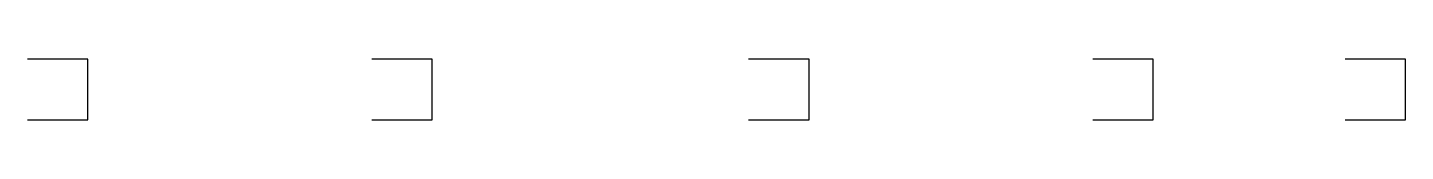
# Model space of a CAD drawing. Header units: metres. Extents: x 1.07 to 3.35, y 1.95 to 2.05.
import ezdxf

# ---------------------------------------------------------------- set-up
doc = ezdxf.new("R2010")
doc.units = ezdxf.units.M

msp = doc.modelspace()

# ---------------------------------------------------------------- linework, layer by layer
for points in [[(1.0683, 1.95), (1.1683, 1.95), (1.1683, 2.05), (1.0683, 2.05)], [(1.6381, 1.95), (1.7381, 1.95), (1.7381, 2.05), (1.6381, 2.05)], [(2.2619, 1.95), (2.3619, 1.95), (2.3619, 2.05), (2.2619, 2.05)], [(2.8317, 1.95), (2.9317, 1.95), (2.9317, 2.05), (2.8317, 2.05)], [(3.249, 1.95), (3.349, 1.95), (3.349, 2.05), (3.249, 2.05)]]:
    msp.add_lwpolyline(points)

doc.saveas('drawing.dxf')
